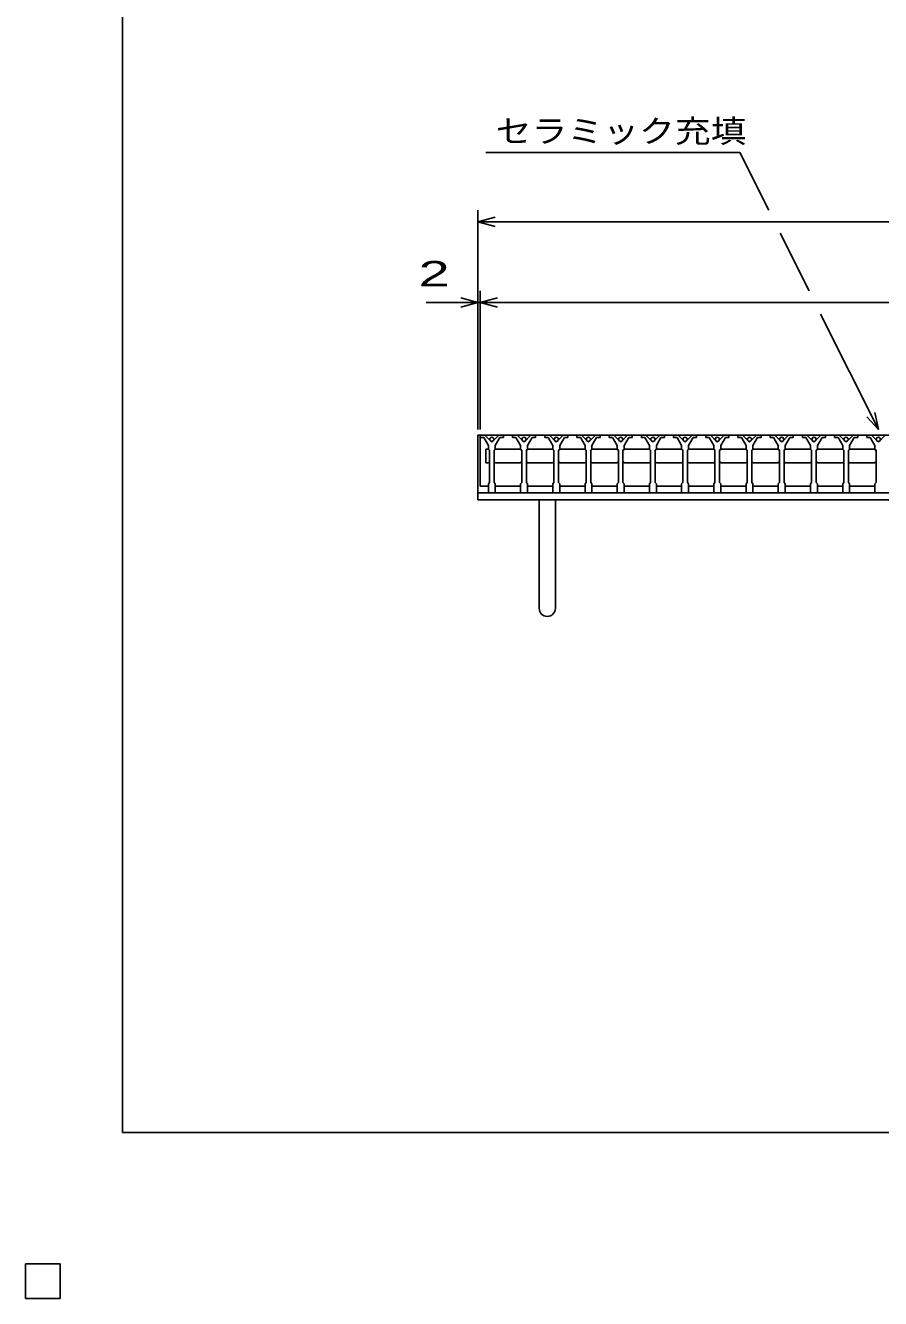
# Model space of a CAD drawing. Units: millimetres, scale not verified. Extents: x -1820 to 1724, y -1285 to 1059.
# Drawn here: x -1820 to -1079, y -1285 to -182 of the extents above; entities that cross this region are included whole.
import ezdxf
from ezdxf.enums import TextEntityAlignment as Align

# ---------------------------------------------------------------- set-up
doc = ezdxf.new("R2010")
doc.units = ezdxf.units.MM
doc.header["$LTSCALE"] = 10
for name, color, linetype, lineweight in [('0_2', 150, 'Continuous', 25), ('16', 3, 'Continuous', 25), ('17', 3, 'Continuous', 25), ('19', 6, 'Continuous', 25), ('22', 2, 'Continuous', 25)]:
    doc.layers.add(name, color=color, linetype=linetype, lineweight=lineweight)
doc.styles.add('ベクトル', font='')
doc.styles.get('ベクトル').set_extended_font_data('ベクトル')

msp = doc.modelspace()

# ---------------------------------------------------------------- linework, layer by layer
at = {"layer": '0_2'}
for p, q in [((-1736, -1141), (-1736, 1059)), ((1724, -1141), (-1736, -1141))]:
    msp.add_line(p, q, dxfattribs=at)
at = {"layer": '16'}
for p, q in [((-1426, -537), (-1426, -539)), ((-1422, -537), (-1426, -537)), ((-1426, -537), (-430, -537)), ((-1426, -537), (-1426, -581)), ((-1426, -539), (-1423, -539)), ((-1423, -539), (-1419, -546)), ((-1416, -543), (-1422, -537)), ((-1410, -537), (-1416, -543)), ((-1413, -546), (-1409, -539)), ((-1406, -537), (-1410, -537)), ((-1409, -539), (-1406, -539)), ((-1406, -539), (-1406, -537)), ((-1398.1, -537), (-1398.1, -539)), ((-1394.1, -537), (-1398.1, -537)), ((-1398.1, -539), (-1395.1, -539)), ((-1395.1, -539), (-1391.1, -546)), ((-1388.1, -543), (-1394.1, -537)), ((-1382.1, -537), (-1388.1, -543)), ((-1385.1, -546), (-1381.1, -539)), ((-1378.1, -537), (-1382.1, -537)), ((-1381.1, -539), (-1378.1, -539)), ((-1378.1, -539), (-1378.1, -537)), ((-1370.2, -537), (-1370.2, -539)), ((-1366.2, -537), (-1370.2, -537)), ((-1370.2, -539), (-1367.2, -539)), ((-1367.2, -539), (-1363.2, -546)), ((-1360.2, -543), (-1366.2, -537)), ((-1354.2, -537), (-1360.2, -543)), ((-1357.2, -546), (-1353.2, -539)), ((-1350.2, -537), (-1354.2, -537)), ((-1353.2, -539), (-1350.2, -539)), ((-1350.2, -539), (-1350.2, -537)), ((-1342.3, -537), (-1342.3, -539)), ((-1338.3, -537), (-1342.3, -537)), ((-1342.3, -539), (-1339.3, -539)), ((-1339.3, -539), (-1335.3, -546)), ((-1332.3, -543), (-1338.3, -537)), ((-1326.3, -537), (-1332.3, -543)), ((-1329.3, -546), (-1325.3, -539)), ((-1322.3, -537), (-1326.3, -537)), ((-1325.3, -539), (-1322.3, -539)), ((-1322.3, -539), (-1322.3, -537)), ((-1314.4, -537), (-1314.4, -539)), ((-1310.4, -537), (-1314.4, -537)), ((-1314.4, -539), (-1311.4, -539)), ((-1311.4, -539), (-1307.4, -546)), ((-1304.4, -543), (-1310.4, -537)), ((-1298.4, -537), (-1304.4, -543)), ((-1301.4, -546), (-1297.4, -539)), ((-1294.4, -537), (-1298.4, -537)), ((-1297.4, -539), (-1294.4, -539)), ((-1294.4, -539), (-1294.4, -537)), ((-1286.5, -537), (-1286.5, -539)), ((-1282.5, -537), (-1286.5, -537)), ((-1286.5, -539), (-1283.5, -539)), ((-1283.5, -539), (-1279.5, -546)), ((-1276.5, -543), (-1282.5, -537)), ((-1270.5, -537), (-1276.5, -543)), ((-1273.5, -546), (-1269.5, -539)), ((-1266.5, -537), (-1270.5, -537)), ((-1269.5, -539), (-1266.5, -539)), ((-1266.5, -539), (-1266.5, -537)), ((-1258.6, -537), (-1258.6, -539)), ((-1254.6, -537), (-1258.6, -537)), ((-1258.6, -539), (-1255.6, -539)), ((-1255.6, -539), (-1251.6, -546)), ((-1248.6, -543), (-1254.6, -537)), ((-1242.6, -537), (-1248.6, -543)), ((-1245.6, -546), (-1241.6, -539)), ((-1238.6, -537), (-1242.6, -537)), ((-1241.6, -539), (-1238.6, -539)), ((-1238.6, -539), (-1238.6, -537)), ((-1230.7, -537), (-1230.7, -539)), ((-1226.7, -537), (-1230.7, -537)), ((-1230.7, -539), (-1227.7, -539)), ((-1227.7, -539), (-1223.7, -546)), ((-1220.7, -543), (-1226.7, -537)), ((-1214.7, -537), (-1220.7, -543)), ((-1217.7, -546), (-1213.7, -539)), ((-1210.7, -537), (-1214.7, -537)), ((-1213.7, -539), (-1210.7, -539)), ((-1210.7, -539), (-1210.7, -537)), ((-1202.8, -537), (-1202.8, -539)), ((-1198.8, -537), (-1202.8, -537)), ((-1202.8, -539), (-1199.8, -539)), ((-1199.8, -539), (-1195.8, -546)), ((-1192.8, -543), (-1198.8, -537)), ((-1186.8, -537), (-1192.8, -543)), ((-1189.8, -546), (-1185.8, -539)), ((-1182.8, -537), (-1186.8, -537)), ((-1185.8, -539), (-1182.8, -539)), ((-1182.8, -539), (-1182.8, -537)), ((-1174.9, -537), (-1174.9, -539)), ((-1170.9, -537), (-1174.9, -537)), ((-1174.9, -539), (-1171.9, -539)), ((-1171.9, -539), (-1167.9, -546)), ((-1164.9, -543), (-1170.9, -537)), ((-1158.9, -537), (-1164.9, -543)), ((-1161.9, -546), (-1157.9, -539)), ((-1154.9, -537), (-1158.9, -537)), ((-1157.9, -539), (-1154.9, -539)), ((-1154.9, -539), (-1154.9, -537)), ((-1147, -537), (-1147, -539)), ((-1143, -537), (-1147, -537)), ((-1147, -539), (-1144, -539)), ((-1144, -539), (-1140, -546)), ((-1137, -543), (-1143, -537)), ((-1131, -537), (-1137, -543)), ((-1134, -546), (-1130, -539)), ((-1127, -537), (-1131, -537)), ((-1130, -539), (-1127, -539)), ((-1127, -539), (-1127, -537)), ((-1119.1, -537), (-1119.1, -539)), ((-1115.1, -537), (-1119.1, -537)), ((-1119.1, -539), (-1116.1, -539)), ((-1116.1, -539), (-1112.1, -546)), ((-1109.1, -543), (-1115.1, -537)), ((-1103.1, -537), (-1109.1, -543)), ((-1106.1, -546), (-1102.1, -539)), ((-1099.1, -537), (-1103.1, -537)), ((-1102.1, -539), (-1099.1, -539)), ((-1099.1, -539), (-1099.1, -537)), ((-1091.2, -537), (-1091.2, -539)), ((-1087.2, -537), (-1091.2, -537)), ((-1091.2, -539), (-1088.2, -539)), ((-1088.2, -539), (-1084.2, -546)), ((-1081.2, -543), (-1087.2, -537)), ((-1075.2, -537), (-1081.2, -543)), ((-1419, -546), (-1419, -549)), ((-1419, -549), (-1418, -550)), ((-1418, -550), (-1418, -578)), ((-1414, -550), (-1413, -549)), ((-1414, -578), (-1414, -550)), ((-1413.75, -550), (-1412.75, -549)), ((-1413, -549), (-1413, -546)), ((-1412.75, -549), (-1391.35, -549)), ((-1391.35, -549), (-1390.35, -550)), ((-1391.1, -546), (-1391.1, -549)), ((-1391.1, -549), (-1390.1, -550)), ((-1390.1, -550), (-1390.1, -578)), ((-1386.1, -550), (-1385.1, -549)), ((-1386.1, -578), (-1386.1, -550)), ((-1385.85, -550), (-1384.85, -549)), ((-1385.1, -549), (-1385.1, -546)), ((-1384.85, -549), (-1363.45, -549)), ((-1363.45, -549), (-1362.45, -550)), ((-1363.2, -546), (-1363.2, -549)), ((-1363.2, -549), (-1362.2, -550)), ((-1362.2, -550), (-1362.2, -578)), ((-1358.2, -550), (-1357.2, -549)), ((-1358.2, -578), (-1358.2, -550)), ((-1357.95, -550), (-1356.95, -549)), ((-1357.2, -549), (-1357.2, -546)), ((-1356.95, -549), (-1335.55, -549)), ((-1335.55, -549), (-1334.55, -550)), ((-1335.3, -546), (-1335.3, -549)), ((-1335.3, -549), (-1334.3, -550)), ((-1334.3, -550), (-1334.3, -578)), ((-1330.3, -550), (-1329.3, -549)), ((-1330.3, -578), (-1330.3, -550)), ((-1330.05, -550), (-1329.05, -549)), ((-1329.3, -549), (-1329.3, -546)), ((-1329.05, -549), (-1307.65, -549)), ((-1307.65, -549), (-1306.65, -550)), ((-1307.4, -546), (-1307.4, -549)), ((-1307.4, -549), (-1306.4, -550)), ((-1306.4, -550), (-1306.4, -578)), ((-1302.4, -550), (-1301.4, -549)), ((-1302.4, -578), (-1302.4, -550)), ((-1302.15, -550), (-1301.15, -549)), ((-1301.4, -549), (-1301.4, -546)), ((-1301.15, -549), (-1279.75, -549)), ((-1279.75, -549), (-1278.75, -550)), ((-1279.5, -546), (-1279.5, -549)), ((-1279.5, -549), (-1278.5, -550)), ((-1278.5, -550), (-1278.5, -578)), ((-1274.5, -550), (-1273.5, -549)), ((-1274.5, -578), (-1274.5, -550)), ((-1274.25, -550), (-1273.25, -549)), ((-1273.5, -549), (-1273.5, -546)), ((-1273.25, -549), (-1251.85, -549)), ((-1251.85, -549), (-1250.85, -550)), ((-1251.6, -546), (-1251.6, -549)), ((-1251.6, -549), (-1250.6, -550)), ((-1250.6, -550), (-1250.6, -578)), ((-1246.6, -550), (-1245.6, -549)), ((-1246.6, -578), (-1246.6, -550)), ((-1246.35, -550), (-1245.35, -549)), ((-1245.6, -549), (-1245.6, -546)), ((-1245.35, -549), (-1223.95, -549)), ((-1223.95, -549), (-1222.95, -550)), ((-1223.7, -546), (-1223.7, -549)), ((-1223.7, -549), (-1222.7, -550)), ((-1222.7, -550), (-1222.7, -578)), ((-1218.7, -550), (-1217.7, -549)), ((-1218.7, -578), (-1218.7, -550)), ((-1218.45, -550), (-1217.45, -549)), ((-1217.7, -549), (-1217.7, -546)), ((-1217.45, -549), (-1196.05, -549)), ((-1196.05, -549), (-1195.05, -550)), ((-1195.8, -546), (-1195.8, -549)), ((-1195.8, -549), (-1194.8, -550)), ((-1194.8, -550), (-1194.8, -578)), ((-1190.8, -550), (-1189.8, -549)), ((-1190.8, -578), (-1190.8, -550)), ((-1190.55, -550), (-1189.55, -549)), ((-1189.8, -549), (-1189.8, -546)), ((-1189.55, -549), (-1168.15, -549)), ((-1168.15, -549), (-1167.15, -550)), ((-1167.9, -546), (-1167.9, -549)), ((-1167.9, -549), (-1166.9, -550)), ((-1166.9, -550), (-1166.9, -578)), ((-1162.9, -550), (-1161.9, -549)), ((-1162.9, -578), (-1162.9, -550)), ((-1162.65, -550), (-1161.65, -549)), ((-1161.9, -549), (-1161.9, -546)), ((-1161.65, -549), (-1140.25, -549)), ((-1140.25, -549), (-1139.25, -550)), ((-1140, -546), (-1140, -549)), ((-1140, -549), (-1139, -550)), ((-1139, -550), (-1139, -578)), ((-1135, -550), (-1134, -549)), ((-1135, -578), (-1135, -550)), ((-1134.75, -550), (-1133.75, -549)), ((-1134, -549), (-1134, -546)), ((-1133.75, -549), (-1112.35, -549)), ((-1112.35, -549), (-1111.35, -550)), ((-1112.1, -546), (-1112.1, -549)), ((-1112.1, -549), (-1111.1, -550)), ((-1111.1, -550), (-1111.1, -578)), ((-1107.1, -550), (-1106.1, -549)), ((-1107.1, -578), (-1107.1, -550)), ((-1106.85, -550), (-1105.85, -549)), ((-1106.1, -549), (-1106.1, -546)), ((-1105.85, -549), (-1084.45, -549)), ((-1084.45, -549), (-1083.45, -550)), ((-1084.2, -546), (-1084.2, -549)), ((-1084.2, -549), (-1083.2, -550)), ((-1083.2, -550), (-1083.2, -578)), ((-1412.75, -561), (-1413.75, -560)), ((-1391.35, -561), (-1412.75, -561)), ((-1390.35, -560), (-1391.35, -561)), ((-1384.85, -561), (-1385.85, -560)), ((-1363.45, -561), (-1384.85, -561)), ((-1362.45, -560), (-1363.45, -561)), ((-1356.95, -561), (-1357.95, -560)), ((-1335.55, -561), (-1356.95, -561)), ((-1334.55, -560), (-1335.55, -561)), ((-1329.05, -561), (-1330.05, -560)), ((-1307.65, -561), (-1329.05, -561)), ((-1306.65, -560), (-1307.65, -561)), ((-1301.15, -561), (-1302.15, -560)), ((-1279.75, -561), (-1301.15, -561)), ((-1278.75, -560), (-1279.75, -561)), ((-1273.25, -561), (-1274.25, -560)), ((-1251.85, -561), (-1273.25, -561)), ((-1250.85, -560), (-1251.85, -561)), ((-1245.35, -561), (-1246.35, -560)), ((-1223.95, -561), (-1245.35, -561)), ((-1222.95, -560), (-1223.95, -561)), ((-1217.45, -561), (-1218.45, -560)), ((-1196.05, -561), (-1217.45, -561)), ((-1195.05, -560), (-1196.05, -561)), ((-1189.55, -561), (-1190.55, -560)), ((-1168.15, -561), (-1189.55, -561)), ((-1167.15, -560), (-1168.15, -561)), ((-1161.65, -561), (-1162.65, -560)), ((-1140.25, -561), (-1161.65, -561)), ((-1139.25, -560), (-1140.25, -561)), ((-1133.75, -561), (-1134.75, -560)), ((-1112.35, -561), (-1133.75, -561)), ((-1111.35, -560), (-1112.35, -561)), ((-1105.85, -561), (-1106.85, -560)), ((-1084.45, -561), (-1105.85, -561)), ((-1083.45, -560), (-1084.45, -561)), ((-1426, -581), (-1419, -581)), ((-1418, -578), (-1419, -579)), ((-1419, -579), (-1419, -587)), ((-1413, -579), (-1414, -578)), ((-1413, -587), (-1413, -579)), ((-1413, -581), (-1391.1, -581)), ((-1390.1, -578), (-1391.1, -579)), ((-1391.1, -579), (-1391.1, -587)), ((-1385.1, -579), (-1386.1, -578)), ((-1385.1, -587), (-1385.1, -579)), ((-1385.1, -581), (-1363.2, -581)), ((-1362.2, -578), (-1363.2, -579)), ((-1363.2, -579), (-1363.2, -587)), ((-1357.2, -579), (-1358.2, -578)), ((-1357.2, -587), (-1357.2, -579)), ((-1357.2, -581), (-1335.3, -581)), ((-1334.3, -578), (-1335.3, -579)), ((-1335.3, -579), (-1335.3, -587)), ((-1329.3, -579), (-1330.3, -578)), ((-1329.3, -587), (-1329.3, -579)), ((-1329.3, -581), (-1307.4, -581)), ((-1306.4, -578), (-1307.4, -579)), ((-1307.4, -579), (-1307.4, -587)), ((-1301.4, -579), (-1302.4, -578)), ((-1301.4, -587), (-1301.4, -579)), ((-1301.4, -581), (-1279.5, -581)), ((-1278.5, -578), (-1279.5, -579)), ((-1279.5, -579), (-1279.5, -587)), ((-1273.5, -579), (-1274.5, -578)), ((-1273.5, -587), (-1273.5, -579)), ((-1273.5, -581), (-1251.6, -581)), ((-1250.6, -578), (-1251.6, -579)), ((-1251.6, -579), (-1251.6, -587)), ((-1245.6, -579), (-1246.6, -578)), ((-1245.6, -587), (-1245.6, -579)), ((-1245.6, -581), (-1223.7, -581)), ((-1222.7, -578), (-1223.7, -579)), ((-1223.7, -579), (-1223.7, -587)), ((-1217.7, -579), (-1218.7, -578)), ((-1217.7, -587), (-1217.7, -579)), ((-1217.7, -581), (-1195.8, -581)), ((-1194.8, -578), (-1195.8, -579)), ((-1195.8, -579), (-1195.8, -587)), ((-1189.8, -579), (-1190.8, -578)), ((-1189.8, -587), (-1189.8, -579)), ((-1189.8, -581), (-1167.9, -581)), ((-1166.9, -578), (-1167.9, -579)), ((-1167.9, -579), (-1167.9, -587)), ((-1161.9, -579), (-1162.9, -578)), ((-1161.9, -587), (-1161.9, -579)), ((-1161.9, -581), (-1140, -581)), ((-1139, -578), (-1140, -579)), ((-1140, -579), (-1140, -587)), ((-1134, -579), (-1135, -578)), ((-1134, -587), (-1134, -579)), ((-1134, -581), (-1112.1, -581)), ((-1111.1, -578), (-1112.1, -579)), ((-1112.1, -579), (-1112.1, -587)), ((-1106.1, -579), (-1107.1, -578)), ((-1106.1, -587), (-1106.1, -579)), ((-1106.1, -581), (-1084.2, -581)), ((-1083.2, -578), (-1084.2, -579)), ((-1084.2, -579), (-1084.2, -587)), ((-1419, -587), (-1413, -587)), ((-1391.1, -587), (-1385.1, -587)), ((-1363.2, -587), (-1357.2, -587)), ((-1335.3, -587), (-1329.3, -587)), ((-1307.4, -587), (-1301.4, -587)), ((-1279.5, -587), (-1273.5, -587)), ((-1251.6, -587), (-1245.6, -587)), ((-1223.7, -587), (-1217.7, -587)), ((-1195.8, -587), (-1189.8, -587)), ((-1167.9, -587), (-1161.9, -587)), ((-1140, -587), (-1134, -587)), ((-1112.1, -587), (-1106.1, -587)), ((-1084.2, -587), (-1078.2, -587)), ((-1820, -1255), (-1790, -1255)), ((-1820, -1285), (-1820, -1255)), ((-1820, -1255), (-1790, -1255)), ((-1820, -1285), (-1820, -1255)), ((-1820, -1255), (-1790, -1255)), ((-1820, -1285), (-1820, -1255)), ((-1820, -1255), (-1790, -1255)), ((-1820, -1285), (-1820, -1255)), ((-1820, -1255), (-1790, -1255)), ((-1820, -1285), (-1820, -1255)), ((-1790, -1285), (-1790, -1255)), ((-1790, -1285), (-1790, -1255)), ((-1790, -1285), (-1790, -1255)), ((-1790, -1285), (-1790, -1255)), ((-1790, -1285), (-1790, -1255)), ((-1820, -1285), (-1790, -1285)), ((-1820, -1285), (-1790, -1285)), ((-1820, -1285), (-1790, -1285)), ((-1820, -1285), (-1790, -1285)), ((-1820, -1285), (-1790, -1285))]:
    msp.add_line(p, q, dxfattribs=at)
for centre in [(-1416, -540.5), (-1388.1, -540.5), (-1360.2, -540.5), (-1332.3, -540.5), (-1304.4, -540.5), (-1276.5, -540.5), (-1248.6, -540.5), (-1220.7, -540.5), (-1192.8, -540.5), (-1164.9, -540.5), (-1137, -540.5), (-1109.1, -540.5), (-1081.2, -540.5)]:
    msp.add_circle(centre, 1.8, dxfattribs=at)
at = {"layer": '17'}
for p, q in [((-1419.25, -549), (-1421.25, -549)), ((-1421.25, -549), (-1421.25, -561)), ((-1418.25, -550), (-1419.25, -549)), ((-1421.25, -561), (-1419.25, -561)), ((-1419.25, -561), (-1418.25, -560))]:
    msp.add_line(p, q, dxfattribs=at)
at = {"layer": '19'}
for p, q in [((-1428, -537), (-1426, -537)), ((-1428, -587), (-1428, -537)), ((-1428, -587), (-428, -587)), ((-1428, -593), (-1428, -587)), ((-428, -593), (-1428, -593)), ((-1375, -593), (-1375, -687)), ((-1361, -687), (-1361, -593))]:
    msp.add_line(p, q, dxfattribs=at)
msp.add_arc((-1368, -687), 7, 180, 0, dxfattribs=at)
at = {"layer": '22', "color": 4}
for p, q in [((-1421.2, -292), (-1201.2, -292)), ((-1176.2, -342), (-1201.2, -292)), ((-1428, -532), (-1428, -342)), ((-1428, -352), (-1413, -348)), ((-1413, -356), (-1428, -352)), ((-1428, -352), (-428, -352)), ((-1141.2, -412), (-1166.2, -362)), ((-1428, -422), (-1443, -418)), ((-1428, -532), (-1428, -412)), ((-1426, -532), (-1426, -412)), ((-1426, -422), (-1411, -418)), ((-1473, -422), (-1428, -422)), ((-1443, -426), (-1428, -422)), ((-1428, -422), (-1426, -422)), ((-1411, -426), (-1426, -422)), ((-1426, -422), (-430, -422)), ((-1081.2, -532), (-1131.2, -432)), ((-1081.2, -532), (-1084.2, -517.4)), ((-1081.2, -532), (-1091.2, -521)), ((-1790, -1255), (-1820, -1255)), ((-1820, -1255), (-1820, -1285)), ((-1790, -1255), (-1820, -1255)), ((-1820, -1255), (-1820, -1285)), ((-1790, -1255), (-1820, -1255)), ((-1820, -1255), (-1820, -1285)), ((-1790, -1285), (-1790, -1255)), ((-1790, -1285), (-1790, -1255)), ((-1790, -1285), (-1790, -1255)), ((-1820, -1285), (-1790, -1285)), ((-1820, -1285), (-1790, -1285)), ((-1820, -1285), (-1790, -1285))]:
    msp.add_line(p, q, dxfattribs=at)
at = {"layer": '22'}
for p, q in [((-1790, -1255), (-1820, -1255)), ((-1820, -1255), (-1820, -1285)), ((-1790, -1255), (-1820, -1255)), ((-1820, -1255), (-1820, -1285)), ((-1790, -1255), (-1820, -1255)), ((-1820, -1255), (-1820, -1285)), ((-1790, -1285), (-1790, -1255)), ((-1790, -1285), (-1790, -1255)), ((-1790, -1285), (-1790, -1255)), ((-1820, -1285), (-1790, -1285)), ((-1820, -1285), (-1790, -1285)), ((-1820, -1285), (-1790, -1285))]:
    msp.add_line(p, q, dxfattribs=at)

# ---------------------------------------------------------------- texts
at = {"layer": '22', "style": 'ベクトル'}
for s, height, width, p in [('セラミック充填', 19.79, 1.15, (-1412.7, -273.5)), (' 2 ', 21.99, 1.65, (-1493, -397))]:
    msp.add_text(s, height=height, dxfattribs=dict(at, width=width)).set_placement(p, align=Align.MIDDLE_LEFT)

doc.saveas('drawing.dxf')
